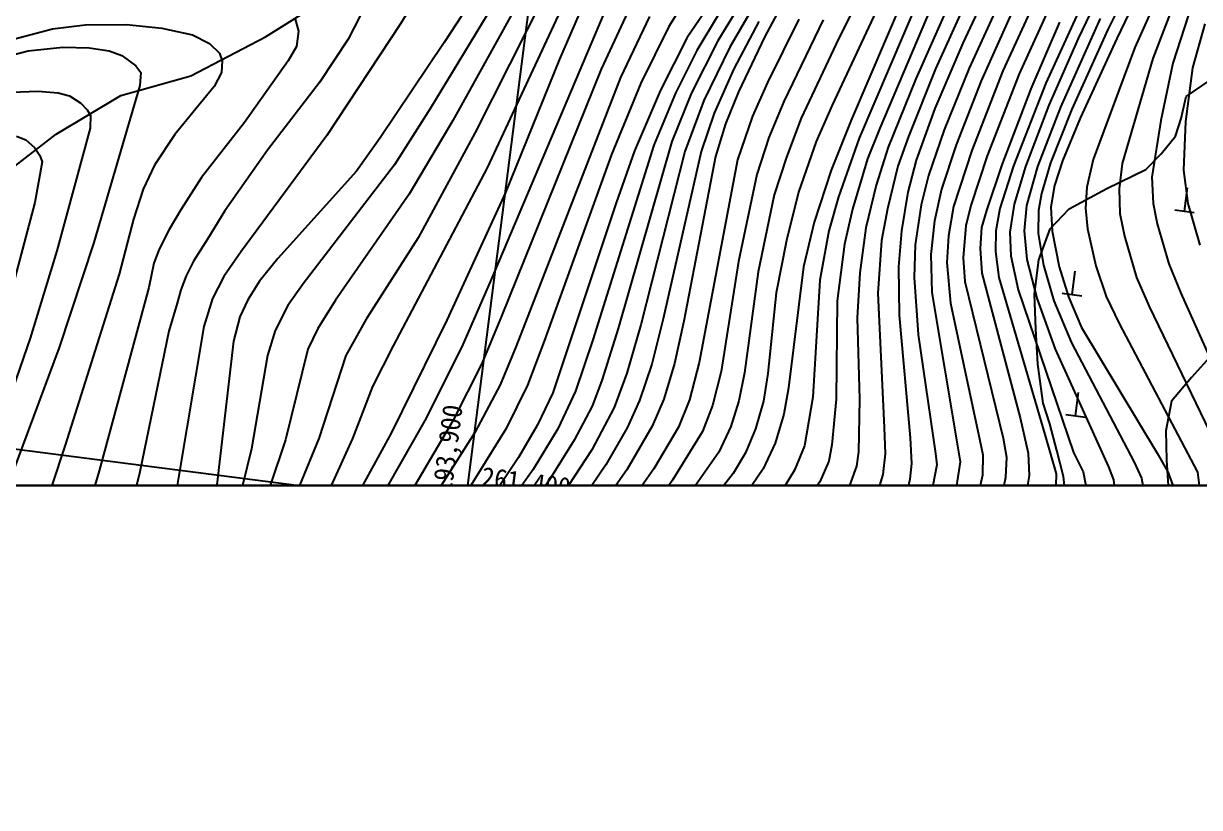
# Model space of a CAD drawing. Header units: millimetres. Extents: x 5094 to 5890, y 1103 to 1807.
# Drawn here: x 5408.5 to 5527.5, y 1363.4 to 1442.7 of the extents above; entities that cross this region are included whole.
import ezdxf
from ezdxf.xclip import XClip

# ---------------------------------------------------------------- set-up
doc = ezdxf.new("R2010")
doc.units = ezdxf.units.MM
doc.header["$LTSCALE"] = 10
doc.header["$MEASUREMENT"] = 0
doc.header["$XCLIPFRAME"] = 2
doc.layers.add('TX-PAPR', color=2, linetype='Continuous', plot=False)
doc.layers.add('TZ-BASE', color=253, linetype='Continuous')
doc.styles.add('HANA', font='GulimChe.ttf')

# ---------------------------------------------------------------- blocks, each defined once
blk = doc.blocks.new('JD-GGKLGFKGFK34FGKL')
at = {"layer": 'TZ-BASE'}
for p, q in [((261.4, -175), (306.87, 178.87)), ((336.42, -4.4, 175), (324.34, -30.27, 175)), ((289.02, -11.44, 153), (275, -39.31, 153)), ((306.57, -14.84, 160), (296.46, -29.7, 160)), ((347.14, -14.76, 185), (339.9, -29.78, 185)), ((280.75, -16.5, 150), (271.88, -30.19, 150)), ((284.09, -17.59, 152), (272.75, -38.08, 152)), ((288.43, -16.67, 154), (276.2, -42.89, 154)), ((320.23, -16.95, 169), (311.13, -36.53, 169)), ((344.67, -17.34, 184), (339.01, -28.9, 184)), ((281.7, -18.3, 151), (270.49, -36.84, 151)), ((272.79, -19.67, 149), (267.44, -28.3, 149)), ((317.01, -19.31, 168), (311.51, -30.32, 168)), ((320.49, -20.6, 170), (313.03, -38.07, 170)), ((345.67, -21.84, 186), (341.73, -30.72, 186)), ((253.8, -29.62, 175.11), (263.18, -23.73, 175.11)), ((324.45, -22.83, 173), (319.59, -33.87, 173)), ((339.02, -23.53, 182), (335.99, -29.8, 182)), ((289.16, -24.58, 156), (276.63, -54.18, 156)), ((286.93, -24.02, 155), (283.53, -31.9, 155)), ((303.12, -24.2, 162), (299.56, -30.02, 162)), ((304.45, -24.35, 163), (300.76, -30.66, 163)), ((306.99, -24.59, 165), (304.29, -29.58, 165)), ((320.33, -24.68, 171), (313.83, -39.89, 171)), ((325.54, -24.09, 174), (321.58, -32.85, 174)), ((291.1, -25.68, 157), (287.74, -32.9, 157)), ((296.72, -25.17, 159), (294.58, -28.59, 159)), ((321.69, -25.29, 172), (315.92, -38.88, 172)), ((328.46, -25.16, 176), (324.97, -32.79, 176)), ((332.05, -25.03, 178), (328.39, -33.07, 178)), ((333.49, -25.71, 179), (330.02, -33.38, 179)), ((336.74, -25.5, 181), (332.73, -34.31, 181)), ((345.95, -25.56, 187), (343.56, -31.81, 187)), ((329.7, -26.24, 177), (326.19, -34.08, 177)), ((232.24, -28.82, 146), (235.54, -28.4, 146)), ((235.54, -28.4, 146), (239.73, -28.38, 146)), ((239.73, -28.38, 146), (243.31, -28.75, 146)), ((256.75, -27.69, 147), (257.13, -29.04, 147)), ((267.44, -28.3, 149), (259.99, -39.6, 149)), ((263.37, -27.52, 148), (262.14, -29.87, 148)), ((292.62, -27.57, 158), (289.69, -33.74, 158)), ((299.61, -27.38, 161), (297.41, -31, 161)), ((303.69, -28.09, 164), (301.17, -32.87, 164)), ((307.73, -27.83, 166), (304.57, -34.24, 166)), ((310.19, -27.92, 167), (306.22, -36.16, 167)), ((334.1, -28.16, 180), (331.2, -34.89, 180)), ((338.24, -27.78, 183), (334.2, -36.74, 183)), ((347.13, -27.52, 188), (345.57, -32.29, 188)), ((348.8, -28.3, 189), (347.57, -32.75, 189)), ((227.78, -30, 146), (232.24, -28.82, 146)), ((243.31, -28.75, 146), (246.39, -29.43, 146)), ((246.25, -33.59, 175.11), (253.8, -29.62, 175.11)), ((246.39, -29.43, 146), (248.14, -30.3, 146)), ((257.13, -29.04, 147), (256.93, -30.59, 147)), ((294.58, -28.59, 159), (291.77, -34.32, 159)), ((296.46, -29.7, 160), (293.76, -35.03, 160)), ((304.29, -29.58, 165), (301.63, -35.18, 165)), ((339.01, -28.9, 184), (335.36, -36.95, 184)), ((229.79, -31.03, 145), (233.29, -30.69, 145)), ((233.29, -30.69, 145), (235.94, -30.74, 145)), ((235.94, -30.74, 145), (237.97, -31.06, 145)), ((248.14, -30.3, 146), (249.13, -31.27, 146)), ((256.93, -30.59, 147), (256.09, -32.07, 147)), ((262.14, -29.87, 148), (259.25, -34.24, 148)), ((271.88, -30.19, 150), (265.4, -39.83, 150)), ((299.56, -30.02, 162), (296.89, -35.28, 162)), ((300.76, -30.66, 163), (298.12, -36.08, 163)), ((311.51, -30.32, 168), (307.99, -37.87, 168)), ((324.34, -30.27, 175), (321.5, -36.87, 175)), ((335.99, -29.8, 182), (333.04, -36.53, 182)), ((339.9, -29.78, 185), (336.21, -37.86, 185)), ((341.73, -30.72, 186), (337.53, -42.05, 186)), ((227.81, -31.56, 145), (229.79, -31.03, 145)), ((237.97, -31.06, 145), (239.27, -31.53, 145)), ((239.27, -31.53, 145), (240.68, -32.55, 145)), ((249.13, -31.27, 146), (249.4, -32.04, 146)), ((249.4, -32.04, 146), (249.34, -33.24, 146)), ((256.09, -32.07, 147), (251.67, -38.29, 147)), ((283.53, -31.9, 155), (278.06, -45.38, 155)), ((297.41, -31, 161), (295.25, -35.32, 161)), ((343.56, -31.81, 187), (340.44, -42.45, 187)), ((240.68, -32.55, 145), (241.19, -33.25, 145)), ((241.19, -33.25, 145), (241.09, -34.56, 145)), ((249.34, -33.24, 146), (248.6, -34.64, 146)), ((287.74, -32.9, 157), (277.68, -57.9, 157)), ((301.17, -32.87, 164), (299.17, -37.34, 164)), ((321.58, -32.85, 174), (318.83, -39.7, 174)), ((324.97, -32.79, 176), (322.43, -39.03, 176)), ((328.39, -33.07, 178), (325.23, -41.11, 178)), ((345.57, -32.29, 188), (344.35, -38.08, 188)), ((347.57, -32.75, 189), (346.86, -38.19, 189)), ((239.14, -35.55, 175.11), (246.25, -33.59, 175.11)), ((259.25, -34.24, 148), (254, -41.1, 148)), ((289.69, -33.74, 158), (279.16, -60.91, 158)), ((291.77, -34.32, 159), (288.78, -41.53, 159)), ((304.57, -34.24, 166), (303.06, -37.64, 166)), ((319.59, -33.87, 173), (316.79, -40.8, 173)), ((326.19, -34.08, 177), (323.66, -40.54, 177)), ((330.02, -33.38, 179), (326.81, -41.67, 179)), ((332.73, -34.31, 181), (329.47, -42.69, 181)), ((346.92, -35.67, 184.91), (349.26, -34.09, 184.91)), ((228.11, -35.23, 144), (230.78, -35.11, 144)), ((230.78, -35.11, 144), (232.8, -35.29, 144)), ((232.62, -39.46, 175.11), (239.14, -35.55, 175.11)), ((232.8, -35.29, 144), (233.96, -35.61, 144)), ((233.96, -35.61, 144), (235.11, -36.35, 144)), ((241.09, -34.56, 145), (236.41, -50.42, 145)), ((248.6, -34.64, 146), (246.73, -36.91, 146)), ((293.76, -35.03, 160), (291.13, -41.16, 160)), ((295.25, -35.32, 161), (293.09, -40.6, 161)), ((296.89, -35.28, 162), (294.91, -40.22, 162)), ((301.63, -35.18, 165), (300.31, -38.43, 165)), ((331.2, -34.89, 180), (328.29, -42.58, 180)), ((346.41, -37.9, 184.91), (346.92, -35.67, 184.91)), ((235.11, -36.35, 144), (235.75, -37.02, 144)), ((270.49, -36.84, 151), (266.84, -42.59, 151)), ((298.12, -36.08, 163), (296.22, -41.23, 163)), ((306.22, -36.16, 167), (304.72, -39.8, 167)), ((311.13, -36.53, 169), (309.5, -40.2, 169)), ((321.5, -36.87, 175), (319.62, -42.1, 175)), ((333.04, -36.53, 182), (330.66, -42.76, 182)), ((334.2, -36.74, 183), (331.87, -42.75, 183)), ((235.75, -37.02, 144), (236.07, -37.59, 144)), ((236.07, -37.59, 144), (236.06, -38.87, 144)), ((246.73, -36.91, 146), (244.63, -39.52, 146)), ((299.17, -37.34, 164), (297.86, -41.24, 164)), ((303.06, -37.64, 166), (301.54, -42.07, 166)), ((307.99, -37.87, 168), (306.48, -41.79, 168)), ((335.36, -36.95, 184), (333.21, -42.37, 184)), ((336.21, -37.86, 185), (334.43, -42.18, 185)), ((345.84, -39.66, 184.91), (346.41, -37.9, 184.91)), ((236.06, -38.87, 144), (232.67, -51.28, 144)), ((251.67, -38.29, 147), (247.32, -43.86, 147)), ((272.75, -38.08, 152), (268.33, -45.55, 152)), ((300.31, -38.43, 165), (299.3, -41.74, 165)), ((313.03, -38.07, 170), (311, -43.1, 170)), ((315.92, -38.88, 172), (314.69, -41.96, 172)), ((322.43, -39.03, 176), (320.87, -43.67, 176)), ((344.35, -38.08, 188), (343.44, -43.81, 188)), ((346.86, -38.19, 189), (346.65, -43.12, 189)), ((227.38, -43.53, 175.11), (232.62, -39.46, 175.11)), ((228.6, -39.67, 143), (229.54, -40.04, 143)), ((229.54, -40.04, 143), (230.42, -40.84, 143)), ((244.63, -39.52, 146), (242.56, -42.6, 146)), ((259.99, -39.6, 149), (251.32, -51.36, 149)), ((265.4, -39.83, 150), (262.99, -43.21, 150)), ((275, -39.31, 153), (269.22, -49.97, 153)), ((294.91, -40.22, 162), (289.47, -59.15, 162)), ((304.72, -39.8, 167), (303.49, -43.56, 167)), ((309.5, -40.2, 169), (307.72, -45.34, 169)), ((313.83, -39.89, 171), (311.77, -45.8, 171)), ((318.83, -39.7, 174), (317.76, -42.71, 174)), ((344.41, -41.45, 184.91), (345.84, -39.66, 184.91)), ((230.42, -40.84, 143), (230.96, -41.64, 143)), ((254, -41.1, 148), (249.68, -47.23, 148)), ((288.78, -41.53, 159), (281.99, -60.42, 159)), ((293.09, -40.6, 161), (286.9, -60.28, 161)), ((291.13, -41.16, 160), (289.26, -46.42, 160)), ((296.22, -41.23, 163), (291.76, -58.75, 163)), ((297.86, -41.24, 164), (294.03, -58.16, 164)), ((316.79, -40.8, 173), (315.57, -44.63, 173)), ((323.66, -40.54, 177), (322.19, -45.05, 177)), ((325.23, -41.11, 178), (323.4, -46.78, 178)), ((342.85, -43.06, 184.91), (344.41, -41.45, 184.91)), ((231.2, -42.29, 143), (230.44, -46.38, 143)), ((230.96, -41.64, 143), (231.2, -42.29, 143)), ((242.56, -42.6, 146), (241.4, -45.05, 146)), ((266.84, -42.59, 151), (257.61, -54.6, 151)), ((299.3, -41.74, 165), (296.11, -58.4, 165)), ((301.54, -42.07, 166), (297.65, -62.56, 166)), ((306.48, -41.79, 168), (305.26, -45.62, 168)), ((314.69, -41.96, 172), (313.18, -47.07, 172)), ((317.76, -42.71, 174), (316.71, -47.04, 174)), ((319.62, -42.1, 175), (318.77, -45.35, 175)), ((326.81, -41.67, 179), (325.16, -46.59, 179)), ((328.29, -42.58, 180), (326.71, -47.18, 180)), ((329.47, -42.69, 181), (328.09, -47.01, 181)), ((330.66, -42.76, 182), (329.51, -46.55, 182)), ((331.87, -42.75, 183), (330.76, -46.68, 183)), ((333.21, -42.37, 184), (332.3, -45.48, 184)), ((334.43, -42.18, 185), (333.62, -44.67, 185)), ((337.53, -42.05, 186), (336.87, -44.84, 186)), ((340.44, -42.45, 187), (340.14, -45.02, 187)), ((247.32, -43.86, 147), (245.23, -47.13, 147)), ((262.99, -43.21, 150), (255.05, -52.05, 150)), ((276.2, -42.89, 154), (266.7, -60.88, 154)), ((303.49, -43.56, 167), (301.63, -52.34, 167)), ((311, -43.1, 170), (309.28, -48.38, 170)), ((320.87, -43.67, 176), (320.11, -46.62, 176)), ((338.91, -44.96, 184.91), (342.85, -43.06, 184.91)), ((343.44, -43.81, 188), (343.58, -46.5, 188)), ((346.65, -43.12, 189), (347.11, -46.49, 189)), ((241.4, -45.05, 146), (240.45, -48.09, 146)), ((315.57, -44.63, 173), (314.52, -48.95, 173)), ((322.19, -45.05, 177), (321.46, -48.25, 177)), ((333.62, -44.67, 185), (333.25, -46.86, 185)), ((336.87, -44.84, 186), (336.73, -46.96, 186)), ((336.79, -46.11, 184.91), (338.91, -44.96, 184.91)), ((340.14, -45.02, 187), (340.22, -47.51, 187)), ((346.76, -47.27, 192.2), (347.06, -44.89, 192.2)), ((230.44, -46.38, 143), (227.51, -57.49, 143)), ((268.33, -45.55, 152), (260.88, -56.26, 152)), ((278.06, -45.38, 155), (272.15, -58.28, 155)), ((305.26, -45.62, 168), (303.63, -53.4, 168)), ((307.72, -45.34, 169), (306.48, -50.23, 169)), ((311.77, -45.8, 171), (310.78, -49.27, 171)), ((318.77, -45.35, 175), (318.13, -49.27, 175)), ((332.3, -45.48, 184), (331.97, -47.21, 184)), ((335.08, -47.04, 184.91), (336.79, -46.11, 184.91)), ((245.23, -47.13, 147), (244.04, -49.11, 147)), ((249.68, -47.23, 148), (247.92, -50.08, 148)), ((289.26, -46.42, 160), (282.85, -65.65, 160)), ((313.18, -47.07, 172), (312.37, -50.6, 172)), ((316.71, -47.04, 174), (316.11, -50.24, 174)), ((320.11, -46.62, 176), (319.52, -50.66, 176)), ((323.4, -46.78, 178), (322.88, -49.76, 178)), ((325.16, -46.59, 179), (324.62, -48.73, 179)), ((326.71, -47.18, 180), (326.23, -48.92, 180)), ((328.09, -47.01, 181), (327.68, -49.25, 181)), ((329.51, -46.55, 182), (329.09, -49.4, 182)), ((330.76, -46.68, 183), (330.52, -49.26, 183)), ((331.97, -47.21, 184), (331.96, -49.53, 184)), ((333.16, -49.04, 184.91), (335.08, -47.04, 184.91)), ((333.25, -46.86, 185), (333.36, -49.29, 185)), ((336.73, -46.96, 186), (336.93, -49.05, 186)), ((340.22, -47.51, 187), (340.67, -49.79, 187)), ((343.58, -46.5, 188), (344, -48.55, 188)), ((345.77, -47.14, 192.2), (347.75, -47.4, 192.2)), ((347.11, -46.49, 189), (348.3, -50.71, 189)), ((240.45, -48.09, 146), (238.98, -53.64, 146)), ((309.28, -48.38, 170), (308.22, -52.89, 170)), ((321.46, -48.25, 177), (321.08, -51.65, 177)), ((324.62, -48.73, 179), (324.37, -52, 179)), ((344, -48.55, 188), (345.18, -52.6, 188)), ((244.04, -49.11, 147), (243.04, -51.12, 147)), ((310.78, -49.27, 171), (309.87, -54.25, 171)), ((314.52, -48.95, 173), (313.9, -53.5, 173)), ((318.13, -49.27, 175), (317.84, -52.89, 175)), ((322.88, -49.76, 178), (322.71, -52.46, 178)), ((326.23, -48.92, 180), (326.08, -51.04, 180)), ((327.68, -49.25, 181), (327.64, -51.36, 181)), ((329.09, -49.4, 182), (329.19, -51.79, 182)), ((330.52, -49.26, 183), (330.8, -52.16, 183)), ((331.96, -49.53, 184), (332.48, -52.73, 184)), ((332.03, -52.2, 184.91), (333.16, -49.04, 184.91)), ((333.36, -49.29, 185), (334.09, -52.9, 185)), ((336.93, -49.05, 186), (337.79, -52.78, 186)), ((340.67, -49.79, 187), (341.91, -53.99, 187)), ((236.41, -50.42, 145), (232.93, -61.06, 145)), ((243.04, -51.12, 147), (242.49, -52.54, 147)), ((247.92, -50.08, 148), (246.52, -52.31, 148)), ((269.22, -49.97, 153), (263.97, -58.19, 153)), ((306.48, -50.23, 169), (305.44, -55.54, 169)), ((312.37, -50.6, 172), (311.63, -56.33, 172)), ((316.11, -50.24, 174), (315.75, -55.55, 174)), ((319.52, -50.66, 176), (319.41, -53.98, 176)), ((326.08, -51.04, 180), (326.26, -53.54, 180)), ((80, -52.23), (700, -131.9)), ((232.67, -51.28, 144), (229.97, -60.11, 144)), ((246.52, -52.31, 148), (245.77, -53.8, 148)), ((251.32, -51.36, 149), (249.59, -53.88, 149)), ((255.05, -52.05, 150), (253.18, -54.33, 150)), ((301.63, -52.34, 167), (299.88, -63.49, 167)), ((321.08, -51.65, 177), (321.21, -55.48, 177)), ((324.37, -52, 179), (324.53, -54.38, 179)), ((327.64, -51.36, 181), (327.99, -53.96, 181)), ((329.19, -51.79, 182), (329.92, -55.21, 182)), ((330.8, -52.16, 183), (331.81, -56.07, 183)), ((331.57, -55.65, 184.91), (332.03, -52.2, 184.91)), ((242.49, -52.54, 147), (241.99, -54.99, 147)), ((303.63, -53.4, 168), (302.25, -63.63, 168)), ((308.22, -52.89, 170), (306.7, -65.15, 170)), ((313.9, -53.5, 173), (313.63, -58.04, 173)), ((317.84, -52.89, 175), (317.88, -57.8, 175)), ((322.71, -52.46, 178), (323.1, -56.56, 178)), ((332.48, -52.73, 184), (333.55, -56.34, 184)), ((334.09, -52.9, 185), (335.01, -55.92, 185)), ((335.38, -55.7, 186.26), (335.69, -53.32, 186.26)), ((337.79, -52.78, 186), (338.84, -55.88, 186)), ((345.18, -52.6, 188), (346.39, -55.56, 188)), ((238.98, -53.64, 146), (233.54, -70.92, 146)), ((245.77, -53.8, 148), (245.21, -55.21, 148)), ((249.59, -53.88, 149), (248.42, -56.1, 149)), ((253.18, -54.33, 150), (251.99, -56.23, 150)), ((257.61, -54.6, 151), (256.06, -56.82, 151)), ((276.63, -54.18, 156), (273.65, -60.99, 156)), ((309.87, -54.25, 171), (309.16, -66.08, 171)), ((319.41, -53.98, 176), (319.8, -59.75, 176)), ((324.53, -54.38, 179), (328.4, -70.22, 179)), ((326.26, -53.54, 180), (330.12, -68.17, 180)), ((327.99, -53.96, 181), (332.63, -69.85, 181)), ((341.91, -53.99, 187), (343.17, -56.9, 187)), ((241.99, -54.99, 147), (236.97, -73.52, 147)), ((245.21, -55.21, 148), (244.85, -56.58, 148)), ((305.44, -55.54, 169), (304.61, -63.69, 169)), ((315.75, -55.55, 174), (316.37, -69.14, 174)), ((321.21, -55.48, 177), (323.8, -71.02, 177)), ((329.92, -55.21, 182), (335.54, -71.67, 182)), ((331.72, -59.2, 184.91), (331.57, -55.65, 184.91)), ((334.39, -55.57, 186.26), (336.38, -55.82, 186.26)), ((338.84, -55.88, 186), (340.15, -58.62, 186)), ((346.39, -55.56, 188), (353.44, -71.37, 188)), ((244.85, -56.58, 148), (244.01, -59.39, 148)), ((248.42, -56.1, 149), (247.55, -58.93, 149)), ((251.99, -56.23, 150), (251.18, -57.97, 150)), ((256.06, -56.82, 151), (254.77, -59.32, 151)), ((260.88, -56.26, 152), (259.07, -59.14, 152)), ((311.63, -56.33, 172), (311.51, -66.27, 172)), ((323.1, -56.56, 178), (326.06, -70.47, 178)), ((331.81, -56.07, 183), (333.68, -61.21, 183)), ((333.55, -56.34, 184), (335.31, -60.6, 184)), ((335.01, -55.92, 185), (336.32, -59.04, 185)), ((343.17, -56.9, 187), (350.73, -72.55, 187)), ((251.18, -57.97, 150), (250.54, -60.4, 150)), ((263.97, -58.19, 153), (261.93, -61.85, 153)), ((272.15, -58.28, 155), (266.49, -69.73, 155)), ((277.68, -57.9, 157), (275.68, -62.69, 157)), ((294.03, -58.16, 164), (292.87, -62.74, 164)), ((313.63, -58.04, 173), (313.88, -66.29, 173)), ((317.88, -57.8, 175), (319.02, -70.18, 175)), ((244.01, -59.39, 148), (241.08, -73.62, 148)), ((247.55, -58.93, 149), (244.99, -74.22, 149)), ((254.77, -59.32, 151), (254, -61.86, 151)), ((259.07, -59.14, 152), (258.06, -61.22, 152)), ((289.47, -59.15, 162), (287.8, -64.41, 162)), ((291.76, -58.75, 163), (290.34, -63.65, 163)), ((296.11, -58.4, 165), (295.16, -62.69, 165)), ((331.91, -62.75, 184.91), (331.72, -59.2, 184.91)), ((336.32, -59.04, 185), (343.99, -71.73, 185)), ((340.15, -58.62, 186), (348.06, -73.67, 186)), ((229.97, -60.11, 144), (226.43, -70.36, 144)), ((250.54, -60.4, 150), (248.86, -74.94, 150)), ((281.99, -60.42, 159), (280.31, -64.88, 159)), ((286.9, -60.28, 161), (285.15, -65.47, 161)), ((319.8, -59.75, 176), (321.58, -71.78, 176)), ((335.31, -60.6, 184), (341.66, -72.66, 184)), ((232.93, -61.06, 145), (223.41, -86.62, 145)), ((254, -61.86, 151), (252.38, -71.3, 151)), ((258.06, -61.22, 152), (255.8, -70.39, 152)), ((261.93, -61.85, 153), (259.17, -70.27, 153)), ((266.7, -60.88, 154), (264.62, -65.01, 154)), ((273.65, -60.99, 156), (269.9, -68.44, 156)), ((279.16, -60.91, 158), (277.52, -64.82, 158)), ((333.68, -61.21, 183), (339.08, -73.14, 183)), ((349.59, -61.74, 184.91), (347.47, -64.1, 184.91)), ((275.68, -62.69, 157), (272.73, -68.49, 157)), ((292.87, -62.74, 164), (291.64, -66.43, 164)), ((295.16, -62.69, 165), (294.08, -66.28, 165)), ((297.65, -62.56, 166), (296.67, -66.34, 166)), ((332.45, -66.68, 184.91), (331.91, -62.75, 184.91)), ((290.34, -63.65, 163), (289.06, -67.13, 163)), ((299.88, -63.49, 167), (299.02, -66.92, 167)), ((302.25, -63.63, 168), (301.68, -66.44, 168)), ((304.61, -63.69, 169), (304.16, -66.48, 169)), ((347.47, -64.1, 184.91), (345.43, -66.5, 184.91)), ((264.62, -65.01, 154), (262.6, -70.27, 154)), ((277.52, -64.82, 158), (274.97, -69.64, 158)), ((280.31, -64.88, 159), (278.12, -69.24, 159)), ((287.8, -64.41, 162), (286.82, -66.98, 162)), ((306.7, -65.15, 170), (306.24, -67.8, 170)), ((282.85, -65.65, 160), (281.29, -68.88, 160)), ((285.15, -65.47, 161), (283.35, -69.27, 161)), ((291.64, -66.43, 164), (290.39, -69.17, 164)), ((294.08, -66.28, 165), (292.9, -69, 165)), ((296.67, -66.34, 166), (295.57, -69.1, 166)), ((301.68, -66.44, 168), (300.85, -69.04, 168)), ((304.16, -66.48, 169), (303.35, -69.3, 169)), ((309.16, -66.08, 171), (308.3, -71, 171)), ((311.51, -66.27, 172), (311.09, -70.91, 172)), ((313.88, -66.29, 173), (313.77, -71.62, 173)), ((335.73, -67.98, 184.14), (336.04, -65.6, 184.14)), ((345.43, -66.5, 184.91), (344.86, -69.48, 184.91)), ((286.82, -66.98, 162), (285.02, -70.43, 162)), ((289.06, -67.13, 163), (286.79, -71.41, 163)), ((299.02, -66.92, 167), (298, -69.56, 167)), ((306.24, -67.8, 170), (305.35, -70.72, 170)), ((333.12, -68.79, 184.91), (332.45, -66.68, 184.91)), ((269.9, -68.44, 156), (264.71, -77.59, 156)), ((272.73, -68.49, 157), (266.62, -78.82, 157)), ((281.29, -68.88, 160), (279.37, -72.2, 160)), ((292.9, -69, 165), (290.33, -73.43, 165)), ((330.12, -68.17, 180), (330.94, -71.76, 180)), ((333.83, -71.48, 184.91), (333.12, -68.79, 184.91)), ((334.74, -67.85, 184.14), (336.73, -68.11, 184.14)), ((274.97, -69.64, 158), (255.99, -99.45, 158)), ((266.49, -69.73, 155), (262.34, -77.31, 155)), ((278.12, -69.24, 159), (274.22, -75.56, 159)), ((283.35, -69.27, 161), (280.88, -73.39, 161)), ((290.39, -69.17, 164), (288.22, -72.93, 164)), ((295.57, -69.1, 166), (293.06, -73.34, 166)), ((298, -69.56, 167), (294.95, -74.49, 167)), ((300.85, -69.04, 168), (299.64, -71.66, 168)), ((303.35, -69.3, 169), (302.33, -71.7, 169)), ((316.37, -69.14, 174), (316.48, -71.8, 174)), ((319.02, -70.18, 175), (319.13, -72.8, 175)), ((332.63, -69.85, 181), (333.76, -73.84, 181)), ((344.86, -69.48, 184.91), (344.94, -72.47, 184.91)), ((233.54, -70.92, 146), (231.13, -78.16, 146)), ((252.38, -71.3, 151), (249.72, -82.08, 151)), ((255.8, -70.39, 152), (250.91, -85.12, 152)), ((259.17, -70.27, 153), (252.67, -85.98, 153)), ((262.6, -70.27, 154), (259.91, -76.1, 154)), ((285.02, -70.43, 162), (282.44, -74.55, 162)), ((305.35, -70.72, 170), (304.12, -73.34, 170)), ((308.3, -71, 171), (307.3, -73.46, 171)), ((311.09, -70.91, 172), (310.78, -72.56, 172)), ((323.8, -71.02, 177), (324.06, -72.62, 177)), ((326.06, -70.47, 178), (326.37, -71.93, 178)), ((328.4, -70.22, 179), (328.75, -72.14, 179)), ((279.37, -72.2, 160), (276.3, -76.78, 160)), ((286.79, -71.41, 163), (284.1, -75.55, 163)), ((299.64, -71.66, 168), (295.83, -77.04, 168)), ((302.33, -71.7, 169), (301.1, -73.79, 169)), ((310.78, -72.56, 172), (309.85, -74.65, 172)), ((313.77, -71.62, 173), (313.57, -73.05, 173)), ((316.48, -71.8, 174), (316.25, -73.9, 174)), ((321.58, -71.78, 176), (321.7, -72.94, 176)), ((326.37, -71.93, 178), (326.31, -73.98, 178)), ((328.75, -72.14, 179), (328.66, -74.2, 179)), ((330.94, -71.76, 180), (331.04, -74.02, 180)), ((334.5, -74.1, 184.91), (333.83, -71.48, 184.91)), ((335.54, -71.67, 182), (336.49, -73.62, 182)), ((343.99, -71.73, 185), (345.08, -73.63, 185)), ((344.94, -72.47, 184.91), (345.27, -77.63, 184.91)), ((236.97, -73.52, 147), (235.35, -79.04, 147)), ((241.08, -73.62, 148), (239.78, -79, 148)), ((280.88, -73.39, 161), (266.25, -93.9, 161)), ((288.22, -72.93, 164), (285.54, -76.87, 164)), ((290.33, -73.43, 165), (287.08, -78.07, 165)), ((293.06, -73.34, 166), (289.61, -78.24, 166)), ((304.12, -73.34, 170), (302.14, -76.21, 170)), ((307.3, -73.46, 171), (306.13, -75.37, 171)), ((313.57, -73.05, 173), (312.86, -75.01, 173)), ((319.13, -72.8, 175), (318.98, -74.39, 175)), ((321.7, -72.94, 176), (321.16, -75.65, 176)), ((324.06, -72.62, 177), (323.69, -75.12, 177)), ((336.49, -73.62, 182), (336.75, -74.84, 182)), ((339.08, -73.14, 183), (339.59, -74.43, 183)), ((341.66, -72.66, 184), (342.42, -74.27, 184)), ((345.08, -73.63, 185), (345.59, -75.01, 185)), ((348.06, -73.67, 186), (348.24, -75, 186)), ((244.99, -74.22, 149), (243.95, -79.58, 149)), ((248.86, -74.94, 150), (248.07, -80.33, 150)), ((282.44, -74.55, 162), (268.49, -93.38, 162)), ((294.95, -74.49, 167), (290.77, -80.18, 167)), ((301.1, -73.79, 169), (295.08, -81.51, 169)), ((309.85, -74.65, 172), (308.34, -76.73, 172)), ((316.25, -73.9, 174), (315.73, -75.56, 174)), ((318.98, -74.39, 175), (318.58, -76.02, 175)), ((326.31, -73.98, 178), (325.76, -76.47, 178)), ((328.66, -74.2, 179), (328.13, -76.63, 179)), ((331.04, -74.02, 180), (330.63, -76.34, 180)), ((333.76, -73.84, 181), (333.72, -76.17, 181)), ((335.13, -79.42, 184.91), (334.5, -74.1, 184.91)), ((336.75, -74.84, 182), (336.7, -77.13, 182)), ((339.59, -74.43, 183), (339.76, -76.82, 183)), ((342.42, -74.27, 184), (342.74, -76.17, 184)), ((348.24, -75, 186), (347.03, -81.02, 186))]:
    blk.add_line(p, q, dxfattribs=at)
at = {"layer": 'TZ-BASE', "style": 'HANA'}
for s, rotation, p in [('193,900', 82.6776, (272.59, -75.96)), ('261,400', 352.6776, (275.54, -75.09))]:
    blk.add_text(s, height=2, rotation=rotation, dxfattribs=at).set_placement(p)

msp = doc.modelspace()

# ---------------------------------------------------------------- linework, layer by layer
at = {"layer": 'TX-PAPR'}
msp.add_lwpolyline([(5179.19, 1545.96), (5879.19, 1545.96), (5879.19, 1395.96), (5179.19, 1395.96), (5179.19, 1545.96)], dxfattribs=at)

# ---------------------------------------------------------------- block references
at = {"layer": 'TZ-BASE'}
ref = msp.add_blockref('JD-GGKLGFKGFK34FGKL', (5179.19, 1470.96), dxfattribs=at)
XClip(ref).set_block_clipping_path([(-0.0000000001, -75.0000000028), (699.9999999997, 75)])

doc.saveas('drawing.dxf')
